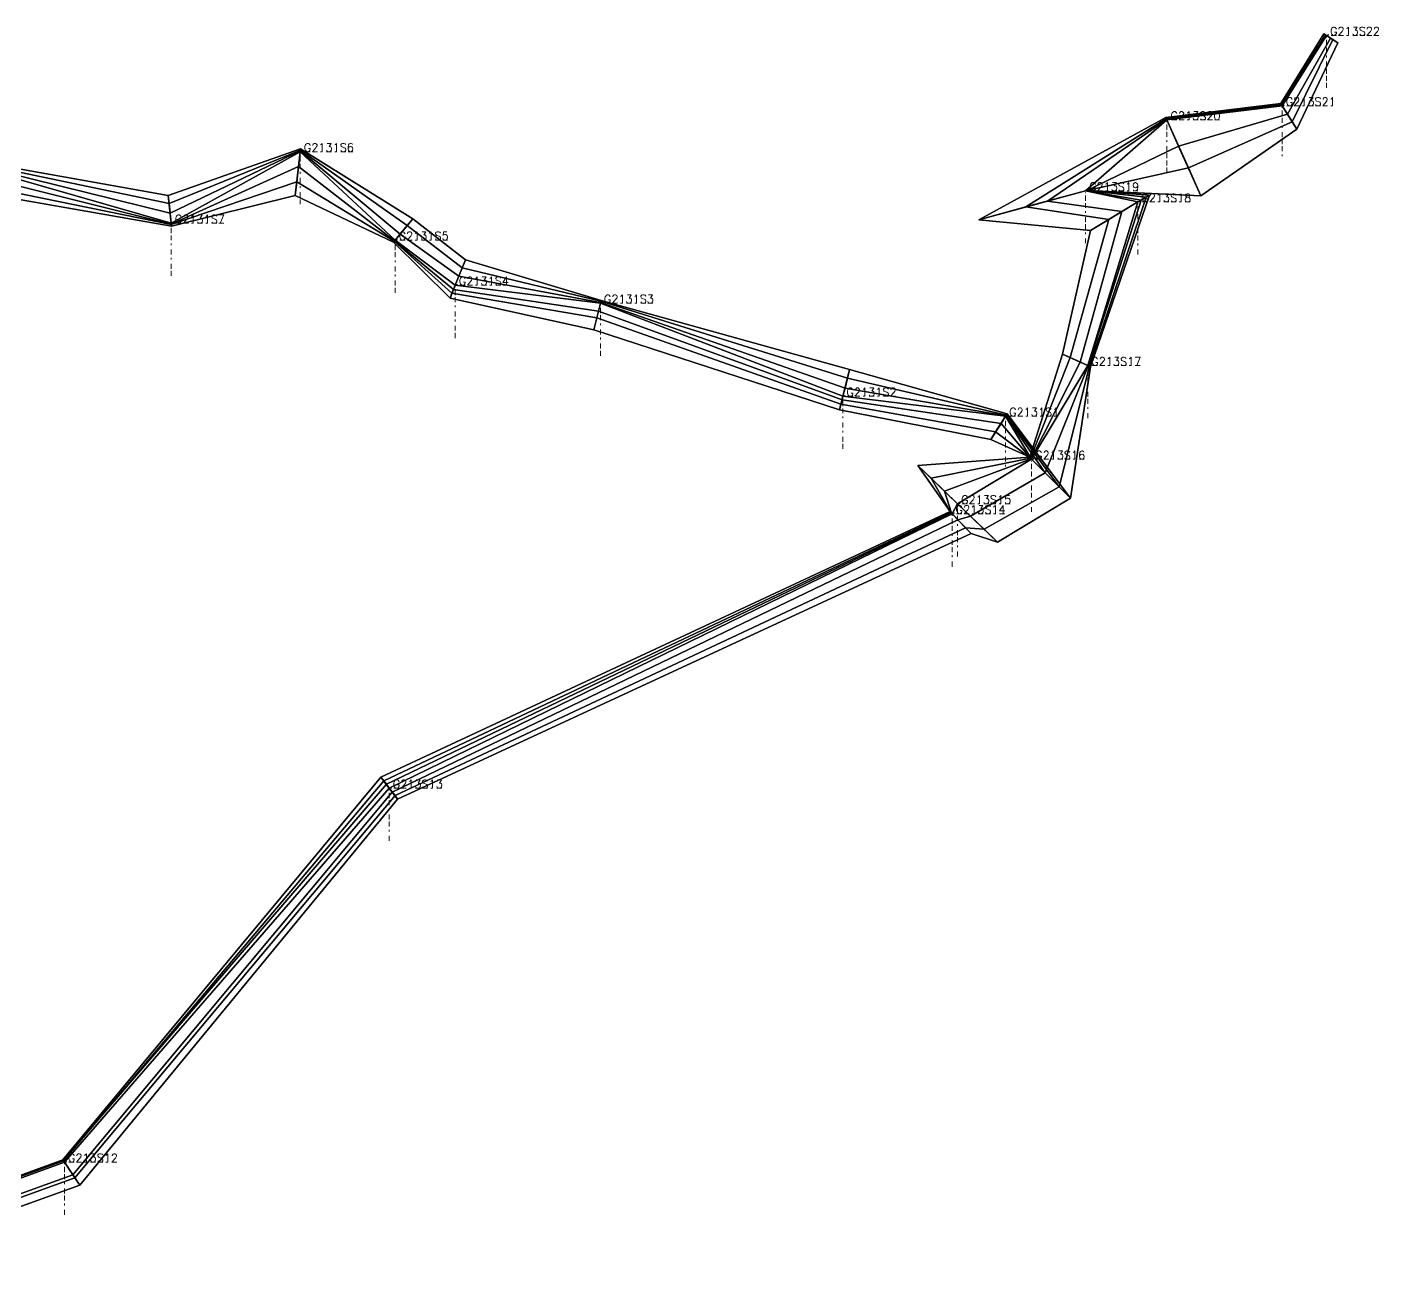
# Model space of a CAD drawing. Extents: x 34233638 to 35010029, y 7400000 to 8016345.
# Drawn here: x 34709412 to 34714305, y 7530140 to 7534612 of the extents above; entities that cross this region are included whole.
import ezdxf

# ---------------------------------------------------------------- set-up
doc = ezdxf.new("R2010")
doc.units = 0
doc.header["$LTSCALE"] = 6
doc.header["$MEASUREMENT"] = 0
for name, color, linetype in [('T-3DF1', 245, 'CONTINUOUS'), ('T-3DF2', 243, 'CONTINUOUS'), ('T-3DF3', 241, 'CONTINUOUS'), ('T-3DF4', 243, 'CONTINUOUS'), ('T-3DF5', 245, 'CONTINUOUS'), ('T-3DF6', 247, 'CONTINUOUS'), ('T-3DF7', 249, 'CONTINUOUS'), ('T-3DF8', 247, 'CONTINUOUS'), ('V-FIL', 41, 'CONTINUOUS'), ('V-PROFIL-C', 65, 'CONTINUOUS'), ('V-PROFIL-P', 65, 'CONTINUOUS'), ('V-STATION', 7, 'CONTINUOUS'), ('V-STATION-C1', 7, 'CONTINUOUS'), ('V-STATION-C2', 7, 'CONTINUOUS'), ('X-CONTOUR', 7, 'CONTINUOUS')]:
    doc.layers.add(name, color=color, linetype=linetype)
doc.styles.add('SIMPLEX', font='simplex')

msp = doc.modelspace()

# ---------------------------------------------------------------- linework, layer by layer
at = {"layer": 'T-3DF1'}
for points in [[(34713950, 7534335, -46122), (34713952, 7534331, -46017), (34714112, 7534584, -45943), (34714106, 7534587, -46148)], [(34713534, 7534285, -46017), (34713536, 7534281, -45962), (34713952, 7534331, -46017), (34713950, 7534335, -46122)], [(34712857, 7533915, -45818), (34713027, 7533961, -45790), (34713536, 7534281, -45962), (34713534, 7534285, -46017)], [(34709935, 7533892, -45428), (34709934, 7533897, -45374), (34709111, 7534065, -45507), (34709107, 7534036, -45577)], [(34710382, 7534003, -45666), (34710388, 7534052, -45597), (34709934, 7533897, -45374), (34709935, 7533892, -45428)], [(34710738, 7533834, -45575), (34710741, 7533837, -45470), (34710388, 7534052, -45597), (34710382, 7534003, -45666)], [(34713261, 7533876, -45780), (34713328, 7533916, -45750), (34713027, 7533961, -45790), (34712857, 7533915, -45818)], [(34713160, 7533428, -45726), (34713187, 7533416, -45655), (34713328, 7533916, -45750), (34713261, 7533876, -45780)], [(34710943, 7533631, -45459), (34710950, 7533649, -45338), (34710741, 7533837, -45470), (34710738, 7533834, -45575)], [(34711463, 7533516, -45543), (34711474, 7533560, -45538), (34710950, 7533649, -45338), (34710943, 7533631, -45459)], [(34712353, 7533227, -45626), (34712358, 7533247, -45504), (34711474, 7533560, -45538), (34711463, 7533516, -45543)], [(34713041, 7533056, -45726), (34713044, 7533052, -45621), (34713187, 7533416, -45655), (34713160, 7533428, -45726)], [(34712900, 7533120, -45574), (34712917, 7533147, -45440), (34712358, 7533247, -45504), (34712353, 7533227, -45626)], [(34713041, 7533056, -45726), (34713044, 7533052, -45621), (34712917, 7533147, -45440), (34712900, 7533120, -45574)], [(34712636, 7533026, -45699), (34712684, 7532980, -45631), (34713044, 7533052, -45621), (34713041, 7533056, -45726)], [(34712753, 7532859, -45691), (34712756, 7532855, -45636), (34712684, 7532980, -45631), (34712636, 7533026, -45699)], [(34710693, 7531898, -45809), (34710703, 7531885, -45743), (34712756, 7532855, -45636), (34712753, 7532859, -45691)], [(34709541, 7530513, -45809), (34709544, 7530509, -45705), (34710703, 7531885, -45743), (34710693, 7531898, -45809)], [(34708752, 7530225, -45736), (34708754, 7530222, -45631), (34709544, 7530509, -45705), (34709541, 7530513, -45809)]]:
    msp.add_3dface(points, dxfattribs=at)
at = {"layer": 'T-3DF2'}
for points in [[(34713952, 7534331, -46017), (34713955, 7534327, -45922), (34714115, 7534582, -45748), (34714112, 7534584, -45943)], [(34713536, 7534281, -45962), (34713538, 7534276, -45917), (34713955, 7534327, -45922), (34713952, 7534331, -46017)], [(34713027, 7533961, -45790), (34713243, 7534019, -45768), (34713538, 7534276, -45917), (34713536, 7534281, -45962)], [(34709934, 7533897, -45374), (34709934, 7533902, -45328), (34709122, 7534135, -45477), (34709111, 7534065, -45507)], [(34710388, 7534052, -45597), (34710401, 7534161, -45566), (34709934, 7533902, -45328), (34709934, 7533897, -45374)], [(34710741, 7533837, -45470), (34710744, 7533841, -45375), (34710401, 7534161, -45566), (34710388, 7534052, -45597)], [(34713328, 7533916, -45750), (34713432, 7533979, -45730), (34713243, 7534019, -45768), (34713027, 7533961, -45790)], [(34713187, 7533416, -45655), (34713251, 7533387, -45626), (34713432, 7533979, -45730), (34713328, 7533916, -45750)], [(34710950, 7533649, -45338), (34710962, 7533678, -45259), (34710744, 7533841, -45375), (34710741, 7533837, -45470)], [(34711474, 7533560, -45538), (34711487, 7533613, -45533), (34710962, 7533678, -45259), (34710950, 7533649, -45338)], [(34712358, 7533247, -45504), (34712365, 7533276, -45426), (34711487, 7533613, -45533), (34711474, 7533560, -45538)], [(34713044, 7533052, -45621), (34713048, 7533048, -45526), (34713251, 7533387, -45626), (34713187, 7533416, -45655)], [(34712917, 7533147, -45440), (34712954, 7533204, -45374), (34712365, 7533276, -45426), (34712358, 7533247, -45504)], [(34713044, 7533052, -45621), (34713048, 7533048, -45526), (34712954, 7533204, -45374), (34712917, 7533147, -45440)], [(34712684, 7532980, -45631), (34712780, 7532887, -45599), (34713048, 7533048, -45526), (34713044, 7533052, -45621)], [(34712756, 7532855, -45636), (34712760, 7532851, -45591), (34712780, 7532887, -45599), (34712684, 7532980, -45631)], [(34710703, 7531885, -45743), (34710723, 7531858, -45709), (34712760, 7532851, -45591), (34712756, 7532855, -45636)], [(34709544, 7530509, -45705), (34709547, 7530505, -45609), (34710723, 7531858, -45709), (34710703, 7531885, -45743)], [(34708754, 7530222, -45631), (34708758, 7530218, -45536), (34709547, 7530505, -45609), (34709544, 7530509, -45705)]]:
    msp.add_3dface(points, dxfattribs=at)
at = {"layer": 'T-3DF3'}
for points in [[(34713955, 7534327, -45922), (34713991, 7534269, -45988), (34714138, 7534567, -45925), (34714115, 7534582, -45748)], [(34713538, 7534276, -45917), (34713616, 7534102, -45955), (34713991, 7534269, -45988), (34713955, 7534327, -45922)], [(34713243, 7534019, -45768), (34713249, 7534020, -45788), (34713616, 7534102, -45955), (34713538, 7534276, -45917)], [(34709934, 7533902, -45328), (34709926, 7533973, -45358), (34709123, 7534141, -45523), (34709122, 7534135, -45477)], [(34710401, 7534161, -45566), (34710402, 7534167, -45612), (34709926, 7533973, -45358), (34709934, 7533902, -45328)], [(34710744, 7533841, -45375), (34710788, 7533894, -45441), (34710402, 7534167, -45612), (34710401, 7534161, -45566)], [(34713432, 7533979, -45730), (34713463, 7533997, -45745), (34713249, 7534020, -45788), (34713243, 7534019, -45768)], [(34713251, 7533387, -45626), (34713257, 7533385, -45671), (34713463, 7533997, -45745), (34713432, 7533979, -45730)], [(34710962, 7533678, -45259), (34710987, 7533741, -45326), (34710788, 7533894, -45441), (34710744, 7533841, -45375)], [(34711487, 7533613, -45533), (34711489, 7533620, -45536), (34710987, 7533741, -45326), (34710962, 7533678, -45259)], [(34712365, 7533276, -45426), (34712382, 7533342, -45492), (34711489, 7533620, -45536), (34711487, 7533613, -45533)], [(34713048, 7533048, -45526), (34713148, 7532948, -45585), (34713257, 7533385, -45671), (34713251, 7533387, -45626)], [(34712954, 7533204, -45374), (34712957, 7533208, -45469), (34712382, 7533342, -45492), (34712365, 7533276, -45426)], [(34713048, 7533048, -45526), (34713148, 7532948, -45585), (34712957, 7533208, -45469), (34712954, 7533204, -45374)], [(34712780, 7532887, -45599), (34712876, 7532795, -45631), (34713148, 7532948, -45585), (34713048, 7533048, -45526)], [(34712760, 7532851, -45591), (34712809, 7532800, -45620), (34712876, 7532795, -45631), (34712780, 7532887, -45599)], [(34710723, 7531858, -45709), (34710744, 7531831, -45743), (34712809, 7532800, -45620), (34712760, 7532851, -45591)], [(34709547, 7530505, -45609), (34709585, 7530448, -45676), (34710744, 7531831, -45743), (34710723, 7531858, -45709)], [(34708758, 7530218, -45536), (34708801, 7530165, -45602), (34709585, 7530448, -45676), (34709547, 7530505, -45609)]]:
    msp.add_3dface(points, dxfattribs=at)
at = {"layer": 'T-3DF4'}
for points in [[(34713991, 7534269, -45988), (34714008, 7534242, -46122), (34714157, 7534555, -46148), (34714138, 7534567, -45925)], [(34713616, 7534102, -45955), (34713660, 7534001, -46017), (34714008, 7534242, -46122), (34713991, 7534269, -45988)], [(34709926, 7533973, -45358), (34709923, 7534002, -45428), (34709124, 7534145, -45577), (34709123, 7534141, -45523)], [(34710402, 7534167, -45612), (34710402, 7534171, -45666), (34709923, 7534002, -45428), (34709926, 7533973, -45358)], [(34710788, 7533894, -45441), (34710808, 7533918, -45575), (34710402, 7534171, -45666), (34710402, 7534167, -45612)], [(34713249, 7534020, -45788), (34713253, 7534021, -45818), (34713660, 7534001, -46017), (34713616, 7534102, -45955)], [(34713463, 7533997, -45745), (34713475, 7534004, -45780), (34713253, 7534021, -45818), (34713249, 7534020, -45788)], [(34713257, 7533385, -45671), (34713261, 7533383, -45726), (34713475, 7534004, -45780), (34713463, 7533997, -45745)], [(34710987, 7533741, -45326), (34710999, 7533770, -45459), (34710808, 7533918, -45575), (34710788, 7533894, -45441)], [(34711489, 7533620, -45536), (34711490, 7533623, -45543), (34710999, 7533770, -45459), (34710987, 7533741, -45326)], [(34712382, 7533342, -45492), (34712389, 7533373, -45626), (34711490, 7533623, -45543), (34711489, 7533620, -45536)], [(34712957, 7533208, -45469), (34712960, 7533212, -45574), (34712389, 7533373, -45626), (34712382, 7533342, -45492)], [(34713148, 7532948, -45585), (34713189, 7532907, -45726), (34713261, 7533383, -45726), (34713257, 7533385, -45671)], [(34713148, 7532948, -45585), (34713189, 7532907, -45726), (34712960, 7533212, -45574), (34712957, 7533208, -45469)], [(34712876, 7532795, -45631), (34712924, 7532748, -45699), (34713189, 7532907, -45726), (34713148, 7532948, -45585)], [(34710744, 7531831, -45743), (34710753, 7531818, -45809), (34712829, 7532779, -45691), (34712809, 7532800, -45620)], [(34712809, 7532800, -45620), (34712829, 7532779, -45691), (34712924, 7532748, -45699), (34712876, 7532795, -45631)], [(34709585, 7530448, -45676), (34709603, 7530422, -45809), (34710753, 7531818, -45809), (34710744, 7531831, -45743)], [(34708801, 7530165, -45602), (34708821, 7530140, -45736), (34709603, 7530422, -45809), (34709585, 7530448, -45676)]]:
    msp.add_3dface(points, dxfattribs=at)
at = {"layer": 'T-3DF5'}
for points in [[(34714008, 7534242, -46122), (34713974, 7534297, -46157), (34714130, 7534572, -46166), (34714157, 7534555, -46148)], [(34713660, 7534001, -46017), (34713580, 7534181, -46087), (34713974, 7534297, -46157), (34714008, 7534242, -46122)], [(34709923, 7534002, -45428), (34709930, 7533938, -45464), (34709123, 7534138, -45592), (34709124, 7534145, -45577)], [(34710402, 7534171, -45666), (34710401, 7534164, -45694), (34709930, 7533938, -45464), (34709923, 7534002, -45428)], [(34710808, 7533918, -45575), (34710762, 7533863, -45578), (34710401, 7534164, -45694), (34710402, 7534171, -45666)], [(34713253, 7534021, -45818), (34713245, 7534019, -45921), (34713580, 7534181, -46087), (34713660, 7534001, -46017)], [(34713475, 7534004, -45780), (34713444, 7533986, -45892), (34713245, 7534019, -45921), (34713253, 7534021, -45818)], [(34713261, 7533383, -45726), (34713253, 7533386, -45829), (34713444, 7533986, -45892), (34713475, 7534004, -45780)], [(34710999, 7533770, -45459), (34710975, 7533710, -45495), (34710762, 7533863, -45578), (34710808, 7533918, -45575)], [(34711490, 7533623, -45543), (34711488, 7533615, -45646), (34710975, 7533710, -45495), (34710999, 7533770, -45459)], [(34712389, 7533373, -45626), (34712373, 7533305, -45747), (34711488, 7533615, -45646), (34711490, 7533623, -45543)], [(34712960, 7533212, -45574), (34712955, 7533205, -45677), (34712373, 7533305, -45747), (34712389, 7533373, -45626)], [(34713189, 7532907, -45726), (34713097, 7532999, -45830), (34713253, 7533386, -45829), (34713261, 7533383, -45726)], [(34713189, 7532907, -45726), (34713097, 7532999, -45830), (34712955, 7533205, -45677), (34712960, 7533212, -45574)], [(34712924, 7532748, -45699), (34712827, 7532842, -45861), (34713097, 7532999, -45830), (34713189, 7532907, -45726)], [(34710753, 7531818, -45809), (34710734, 7531844, -45843), (34712781, 7532829, -45786), (34712829, 7532779, -45691)], [(34712829, 7532779, -45691), (34712781, 7532829, -45786), (34712827, 7532842, -45861), (34712924, 7532748, -45699)], [(34709603, 7530422, -45809), (34709578, 7530459, -45815), (34710734, 7531844, -45843), (34710753, 7531818, -45809)], [(34708821, 7530140, -45736), (34708792, 7530175, -45742), (34709578, 7530459, -45815), (34709603, 7530422, -45809)]]:
    msp.add_3dface(points, dxfattribs=at)
at = {"layer": 'T-3DF6'}
for points in [[(34713974, 7534297, -46157), (34713955, 7534327, -46222), (34714115, 7534582, -46198), (34714130, 7534572, -46166)], [(34713580, 7534181, -46087), (34713538, 7534276, -46217), (34713955, 7534327, -46222), (34713974, 7534297, -46157)], [(34713245, 7534019, -45921), (34713243, 7534019, -46218), (34713538, 7534276, -46217), (34713580, 7534181, -46087)], [(34709930, 7533938, -45464), (34709934, 7533902, -45528), (34709122, 7534135, -45627), (34709123, 7534138, -45592)], [(34710401, 7534164, -45694), (34710401, 7534161, -45766), (34709934, 7533902, -45528), (34709930, 7533938, -45464)], [(34710762, 7533863, -45578), (34710744, 7533841, -45585), (34710401, 7534161, -45766), (34710401, 7534164, -45694)], [(34713444, 7533986, -45892), (34713432, 7533979, -46180), (34713243, 7534019, -46218), (34713245, 7534019, -45921)], [(34713253, 7533386, -45829), (34713251, 7533387, -46126), (34713432, 7533979, -46180), (34713444, 7533986, -45892)], [(34710975, 7533710, -45495), (34710962, 7533678, -45559), (34710744, 7533841, -45585), (34710762, 7533863, -45578)], [(34711488, 7533615, -45646), (34711487, 7533613, -45943), (34710962, 7533678, -45559), (34710975, 7533710, -45495)], [(34712373, 7533305, -45747), (34712365, 7533276, -46026), (34711487, 7533613, -45943), (34711488, 7533615, -45646)], [(34713097, 7532999, -45830), (34713048, 7533048, -46026), (34713251, 7533387, -46126), (34713253, 7533386, -45829)], [(34712955, 7533205, -45677), (34712954, 7533204, -45974), (34712365, 7533276, -46026), (34712373, 7533305, -45747)], [(34713097, 7532999, -45830), (34713048, 7533048, -46026), (34712954, 7533204, -45974), (34712955, 7533205, -45677)], [(34712827, 7532842, -45861), (34712780, 7532887, -46199), (34713048, 7533048, -46026), (34713097, 7532999, -45830)], [(34712781, 7532829, -45786), (34712760, 7532851, -45991), (34712780, 7532887, -46199), (34712827, 7532842, -45861)], [(34710734, 7531844, -45843), (34710723, 7531858, -45909), (34712760, 7532851, -45991), (34712781, 7532829, -45786)], [(34709578, 7530459, -45815), (34709547, 7530505, -45819), (34710723, 7531858, -45909), (34710734, 7531844, -45843)], [(34708792, 7530175, -45742), (34708758, 7530218, -45746), (34709547, 7530505, -45819), (34709578, 7530459, -45815)]]:
    msp.add_3dface(points, dxfattribs=at)
at = {"layer": 'T-3DF7'}
for points in [[(34713955, 7534327, -46222), (34713954, 7534329, -46150), (34714112, 7534583, -46163), (34714115, 7534582, -46198)], [(34713538, 7534276, -46217), (34713537, 7534278, -46070), (34713954, 7534329, -46150), (34713955, 7534327, -46222)], [(34713243, 7534019, -46218), (34713106, 7533982, -45959), (34713537, 7534278, -46070), (34713538, 7534276, -46217)], [(34709934, 7533902, -45528), (34709934, 7533899, -45456), (34709117, 7534102, -45594), (34709122, 7534135, -45627)], [(34710401, 7534161, -45766), (34710394, 7534107, -45701), (34709934, 7533899, -45456), (34709934, 7533902, -45528)], [(34710744, 7533841, -45585), (34710742, 7533839, -45579), (34710394, 7534107, -45701), (34710401, 7534161, -45766)], [(34713432, 7533979, -46180), (34713374, 7533944, -45914), (34713106, 7533982, -45959), (34713243, 7534019, -46218)], [(34713251, 7533387, -46126), (34713224, 7533399, -45847), (34713374, 7533944, -45914), (34713432, 7533979, -46180)], [(34710962, 7533678, -45559), (34710955, 7533662, -45493), (34710742, 7533839, -45579), (34710744, 7533841, -45585)], [(34711487, 7533613, -45943), (34711480, 7533584, -45665), (34710955, 7533662, -45493), (34710962, 7533678, -45559)], [(34712365, 7533276, -46026), (34712362, 7533263, -45738), (34711480, 7533584, -45665), (34711487, 7533613, -45943)], [(34713048, 7533048, -46026), (34713046, 7533050, -45804), (34713224, 7533399, -45847), (34713251, 7533387, -46126)], [(34712954, 7533204, -45974), (34712938, 7533178, -45695), (34712362, 7533263, -45738), (34712365, 7533276, -46026)], [(34713048, 7533048, -46026), (34713046, 7533050, -45804), (34712938, 7533178, -45695), (34712954, 7533204, -45974)], [(34712780, 7532887, -46199), (34712733, 7532933, -45861), (34713046, 7533050, -45804), (34713048, 7533048, -46026)], [(34712760, 7532851, -45991), (34712758, 7532853, -45769), (34712733, 7532933, -45861), (34712780, 7532887, -46199)], [(34710723, 7531858, -45909), (34710713, 7531872, -45843), (34712758, 7532853, -45769), (34712760, 7532851, -45991)], [(34709547, 7530505, -45819), (34709543, 7530511, -45817), (34710713, 7531872, -45843), (34710723, 7531858, -45909)], [(34708758, 7530218, -45746), (34708753, 7530223, -45743), (34709543, 7530511, -45817), (34709547, 7530505, -45819)]]:
    msp.add_3dface(points, dxfattribs=at)
at = {"layer": 'T-3DF8'}
for points in [[(34713954, 7534329, -46150), (34713950, 7534335, -46122), (34714106, 7534587, -46148), (34714112, 7534583, -46163)], [(34713537, 7534278, -46070), (34713534, 7534285, -46017), (34713950, 7534335, -46122), (34713954, 7534329, -46150)], [(34713106, 7533982, -45959), (34712857, 7533915, -45818), (34713534, 7534285, -46017), (34713537, 7534278, -46070)], [(34709934, 7533899, -45456), (34709935, 7533892, -45428), (34709107, 7534036, -45577), (34709117, 7534102, -45594)], [(34710394, 7534107, -45701), (34710382, 7534003, -45666), (34709935, 7533892, -45428), (34709934, 7533899, -45456)], [(34710742, 7533839, -45579), (34710738, 7533834, -45575), (34710382, 7534003, -45666), (34710394, 7534107, -45701)], [(34713374, 7533944, -45914), (34713261, 7533876, -45780), (34712857, 7533915, -45818), (34713106, 7533982, -45959)], [(34713224, 7533399, -45847), (34713160, 7533428, -45726), (34713261, 7533876, -45780), (34713374, 7533944, -45914)], [(34710955, 7533662, -45493), (34710943, 7533631, -45459), (34710738, 7533834, -45575), (34710742, 7533839, -45579)], [(34711480, 7533584, -45665), (34711463, 7533516, -45543), (34710943, 7533631, -45459), (34710955, 7533662, -45493)], [(34712362, 7533263, -45738), (34712353, 7533227, -45626), (34711463, 7533516, -45543), (34711480, 7533584, -45665)], [(34713046, 7533050, -45804), (34713041, 7533056, -45726), (34713160, 7533428, -45726), (34713224, 7533399, -45847)], [(34712938, 7533178, -45695), (34712900, 7533120, -45574), (34712353, 7533227, -45626), (34712362, 7533263, -45738)], [(34713046, 7533050, -45804), (34713041, 7533056, -45726), (34712900, 7533120, -45574), (34712938, 7533178, -45695)], [(34712733, 7532933, -45861), (34712636, 7533026, -45699), (34713041, 7533056, -45726), (34713046, 7533050, -45804)], [(34712758, 7532853, -45769), (34712753, 7532859, -45691), (34712636, 7533026, -45699), (34712733, 7532933, -45861)], [(34710713, 7531872, -45843), (34710693, 7531898, -45809), (34712753, 7532859, -45691), (34712758, 7532853, -45769)], [(34709543, 7530511, -45817), (34709541, 7530513, -45809), (34710693, 7531898, -45809), (34710713, 7531872, -45843)], [(34708753, 7530223, -45743), (34708752, 7530225, -45736), (34709541, 7530513, -45809), (34709543, 7530511, -45817)]]:
    msp.add_3dface(points, dxfattribs=at)
at = {"layer": 'V-FIL'}
for points in [[(34713955, 7534327, -46122), (34714115, 7534582, -46148)], [(34713538, 7534276, -46017), (34713955, 7534327, -46122)], [(34713243, 7534019, -45818), (34713538, 7534276, -46017)], [(34709934, 7533902, -45428), (34709122, 7534135, -45577)], [(34710401, 7534161, -45666), (34709934, 7533902, -45428)], [(34710744, 7533841, -45575), (34710401, 7534161, -45666)], [(34713432, 7533979, -45780), (34713243, 7534019, -45818)], [(34713251, 7533387, -45726), (34713432, 7533979, -45780)], [(34710962, 7533678, -45459), (34710744, 7533841, -45575)], [(34711487, 7533613, -45543), (34710962, 7533678, -45459)], [(34712365, 7533276, -45626), (34711487, 7533613, -45543)], [(34713048, 7533048, -45726), (34713251, 7533387, -45726)], [(34712954, 7533204, -45574), (34712365, 7533276, -45626)], [(34713048, 7533048, -45726), (34712954, 7533204, -45574)], [(34712780, 7532887, -45699), (34713048, 7533048, -45726)], [(34712760, 7532851, -45691), (34712780, 7532887, -45699)], [(34710723, 7531858, -45809), (34712760, 7532851, -45691)], [(34709547, 7530505, -45809), (34710723, 7531858, -45809)], [(34708758, 7530218, -45736), (34709547, 7530505, -45809)]]:
    msp.add_polyline3d(points, dxfattribs=at)
at = {"layer": 'V-PROFIL-C'}
for points in [[(34714115, 7534582, -46148), (34714115, 7534582, -45748)], [(34714115, 7534582, -46148), (34714115, 7534582, -46198)], [(34713955, 7534327, -46122), (34713955, 7534327, -45922)], [(34713955, 7534327, -46122), (34713955, 7534327, -46222)], [(34713538, 7534276, -46017), (34713538, 7534276, -45917)], [(34713538, 7534276, -46017), (34713538, 7534276, -46217)], [(34710401, 7534161, -45666), (34710401, 7534161, -45566)], [(34710401, 7534161, -45666), (34710401, 7534161, -45766)], [(34713243, 7534019, -45818), (34713243, 7534019, -45768)], [(34713243, 7534019, -45818), (34713243, 7534019, -46218)], [(34713432, 7533979, -45780), (34713432, 7533979, -45730)], [(34713432, 7533979, -45780), (34713432, 7533979, -46180)], [(34709934, 7533902, -45428), (34709934, 7533902, -45328)], [(34709934, 7533902, -45428), (34709934, 7533902, -45528)], [(34710744, 7533841, -45575), (34710744, 7533841, -45375)], [(34710744, 7533841, -45575), (34710744, 7533841, -45585)], [(34710962, 7533678, -45459), (34710962, 7533678, -45259)], [(34710962, 7533678, -45459), (34710962, 7533678, -45559)], [(34711487, 7533613, -45543), (34711487, 7533613, -45533)], [(34711487, 7533613, -45543), (34711487, 7533613, -45943)], [(34713251, 7533387, -45726), (34713251, 7533387, -45626)], [(34713251, 7533387, -45726), (34713251, 7533387, -46126)], [(34712365, 7533276, -45626), (34712365, 7533276, -45426)], [(34712365, 7533276, -45626), (34712365, 7533276, -46026)], [(34712954, 7533204, -45574), (34712954, 7533204, -45374)], [(34712954, 7533204, -45574), (34712954, 7533204, -45974)], [(34713048, 7533048, -45726), (34713048, 7533048, -45526)], [(34713048, 7533048, -45726), (34713048, 7533048, -46026)], [(34713048, 7533048, -45726), (34713048, 7533048, -45526)], [(34713048, 7533048, -45726), (34713048, 7533048, -46026)], [(34712780, 7532887, -45699), (34712780, 7532887, -45599)], [(34712780, 7532887, -45699), (34712780, 7532887, -46199)], [(34712760, 7532851, -45691), (34712760, 7532851, -45591)], [(34712760, 7532851, -45691), (34712760, 7532851, -45991)], [(34710723, 7531858, -45809), (34710723, 7531858, -45709)], [(34710723, 7531858, -45809), (34710723, 7531858, -45909)], [(34709547, 7530505, -45809), (34709547, 7530505, -45609)], [(34709547, 7530505, -45809), (34709547, 7530505, -45819)]]:
    msp.add_polyline3d(points, dxfattribs=at)
at = {"layer": 'V-PROFIL-P'}
for points in [[(34714115, 7534582, -46148), (34714106, 7534587, -46148)], [(34714115, 7534582, -46148), (34714157, 7534555, -46148)], [(34713955, 7534327, -46122), (34713950, 7534335, -46122)], [(34713538, 7534276, -46017), (34713534, 7534285, -46017)], [(34713955, 7534327, -46122), (34714008, 7534242, -46122)], [(34713538, 7534276, -46017), (34713660, 7534001, -46017)], [(34710401, 7534161, -45666), (34710382, 7534003, -45666)], [(34710401, 7534161, -45666), (34710402, 7534171, -45666)], [(34709934, 7533902, -45428), (34709923, 7534002, -45428)], [(34713243, 7534019, -45818), (34712857, 7533915, -45818)], [(34713243, 7534019, -45818), (34713253, 7534021, -45818)], [(34713432, 7533979, -45780), (34713475, 7534004, -45780)], [(34713432, 7533979, -45780), (34713261, 7533876, -45780)], [(34709934, 7533902, -45428), (34709935, 7533892, -45428)], [(34710744, 7533841, -45575), (34710808, 7533918, -45575)], [(34710744, 7533841, -45575), (34710738, 7533834, -45575)], [(34710962, 7533678, -45459), (34710999, 7533770, -45459)], [(34710962, 7533678, -45459), (34710943, 7533631, -45459)], [(34711487, 7533613, -45543), (34711463, 7533516, -45543)], [(34711487, 7533613, -45543), (34711490, 7533623, -45543)], [(34713251, 7533387, -45726), (34713160, 7533428, -45726)], [(34712365, 7533276, -45626), (34712389, 7533373, -45626)], [(34713251, 7533387, -45726), (34713261, 7533383, -45726)], [(34712365, 7533276, -45626), (34712353, 7533227, -45626)], [(34712954, 7533204, -45574), (34712960, 7533212, -45574)], [(34712954, 7533204, -45574), (34712900, 7533120, -45574)], [(34712780, 7532887, -45699), (34712636, 7533026, -45699)], [(34713048, 7533048, -45726), (34713041, 7533056, -45726)], [(34713048, 7533048, -45726), (34713041, 7533056, -45726)], [(34713048, 7533048, -45726), (34713189, 7532907, -45726)], [(34713048, 7533048, -45726), (34713189, 7532907, -45726)], [(34712780, 7532887, -45699), (34712924, 7532748, -45699)], [(34712760, 7532851, -45691), (34712753, 7532859, -45691)], [(34712760, 7532851, -45691), (34712829, 7532779, -45691)], [(34710723, 7531858, -45809), (34710693, 7531898, -45809)], [(34710723, 7531858, -45809), (34710753, 7531818, -45809)], [(34709547, 7530505, -45809), (34709541, 7530513, -45809)], [(34709547, 7530505, -45809), (34709603, 7530422, -45809)]]:
    msp.add_polyline3d(points, dxfattribs=at)
at = {"layer": 'X-CONTOUR'}
for p, q in [((34713950, 7534335, -100000), (34714106, 7534587, -100000)), ((34714008, 7534242, -100000), (34714157, 7534555, -100000)), ((34713534, 7534285, -100000), (34713950, 7534335, -100000)), ((34712857, 7533915, -100000), (34713534, 7534285, -100000)), ((34713660, 7534001, -100000), (34714008, 7534242, -100000)), ((34709923, 7534002, -100000), (34709124, 7534145, -100000)), ((34710402, 7534171, -100000), (34709923, 7534002, -100000)), ((34710808, 7533918, -100000), (34710402, 7534171, -100000)), ((34709935, 7533892, -100000), (34709107, 7534036, -100000)), ((34710382, 7534003, -100000), (34709935, 7533892, -100000)), ((34710738, 7533834, -100000), (34710382, 7534003, -100000)), ((34713475, 7534004, -100000), (34713253, 7534021, -100000)), ((34713253, 7534021, -100000), (34713660, 7534001, -100000)), ((34713261, 7533383, -100000), (34713475, 7534004, -100000)), ((34710999, 7533770, -100000), (34710808, 7533918, -100000)), ((34713261, 7533876, -100000), (34712857, 7533915, -100000)), ((34713160, 7533428, -100000), (34713261, 7533876, -100000)), ((34710943, 7533631, -100000), (34710738, 7533834, -100000)), ((34711490, 7533623, -100000), (34710999, 7533770, -100000)), ((34711463, 7533516, -100000), (34710943, 7533631, -100000)), ((34712389, 7533373, -100000), (34711490, 7533623, -100000)), ((34712353, 7533227, -100000), (34711463, 7533516, -100000)), ((34713041, 7533056, -100000), (34713160, 7533428, -100000)), ((34712960, 7533212, -100000), (34712389, 7533373, -100000)), ((34713189, 7532907, -100000), (34713261, 7533383, -100000)), ((34712900, 7533120, -100000), (34712353, 7533227, -100000)), ((34713189, 7532907, -100000), (34712960, 7533212, -100000)), ((34713041, 7533056, -100000), (34712900, 7533120, -100000)), ((34712636, 7533026, -100000), (34713041, 7533056, -100000)), ((34712753, 7532859, -100000), (34712636, 7533026, -100000)), ((34712924, 7532748, -100000), (34713189, 7532907, -100000)), ((34710693, 7531898, -100000), (34712753, 7532859, -100000)), ((34710753, 7531818, -100000), (34712829, 7532779, -100000)), ((34712829, 7532779, -100000), (34712924, 7532748, -100000)), ((34709541, 7530513, -100000), (34710693, 7531898, -100000)), ((34709603, 7530422, -100000), (34710753, 7531818, -100000)), ((34708752, 7530225, -100000), (34709541, 7530513, -100000)), ((34708821, 7530140, -100000), (34709603, 7530422, -100000))]:
    msp.add_line(p, q, dxfattribs=at)

# ---------------------------------------------------------------- texts
at = {"layer": 'V-STATION', "style": 'SIMPLEX'}
for s, p in [('.G213S22', (34714115, 7534582, -46148)), ('.G213S21', (34713955, 7534327, -46122)), ('.G213S20', (34713538, 7534276, -46017)), ('.G2131S6', (34710401, 7534161, -45666)), ('.G213S19', (34713243, 7534019, -45818)), ('.G213S18', (34713432, 7533979, -45780)), ('.G2131S7', (34709934, 7533902, -45428)), ('.G2131S5', (34710744, 7533841, -45575)), ('.G2131S4', (34710962, 7533678, -45459)), ('.G2131S3', (34711487, 7533613, -45543)), ('.G213S17', (34713251, 7533387, -45726)), ('.G2131S2', (34712365, 7533276, -45626)), ('.G2131S1', (34712954, 7533204, -45574)), ('.G213S16', (34713048, 7533048, -45726)), ('.G213S15', (34712780, 7532887, -45699)), ('.G213S14', (34712760, 7532851, -45691)), ('.G213S13', (34710723, 7531858, -45809)), ('.G213S12', (34709547, 7530505, -45809))]:
    msp.add_text(s, height=30, dxfattribs=at).set_placement(p)
at = {"layer": 'V-STATION-C1', "extrusion": (5.32184e-17, -1, 2.66092e-16), "style": 'SIMPLEX'}
for s, p in [('.G213S22', (34714115, -46148, -7534582)), ('.G213S21', (34713955, -46122, -7534327)), ('.G213S20', (34713538, -46017, -7534276)), ('.G2131S6', (34710401, -45666, -7534161)), ('.G213S19', (34713243, -45818, -7534019)), ('.G213S18', (34713432, -45780, -7533979)), ('.G2131S7', (34709934, -45428, -7533902)), ('.G2131S5', (34710744, -45575, -7533841)), ('.G2131S4', (34710962, -45459, -7533678)), ('.G2131S3', (34711487, -45543, -7533613)), ('.G213S17', (34713251, -45726, -7533387)), ('.G2131S2', (34712365, -45626, -7533276)), ('.G2131S1', (34712954, -45574, -7533204)), ('.G213S16', (34713048, -45726, -7533048)), ('.G213S15', (34712780, -45699, -7532887)), ('.G213S14', (34712760, -45691, -7532851)), ('.G213S13', (34710723, -45809, -7531858)), ('.G213S12', (34709547, -45809, -7530505))]:
    msp.add_text(s, height=30, dxfattribs=at).set_placement(p)
at = {"layer": 'V-STATION-C2', "extrusion": (-1, -3.87043e-15, 7.74086e-15), "style": 'SIMPLEX'}
for s, p in [('.G213S22', (-7534582, -46148, -34714115)), ('.G213S21', (-7534327, -46122, -34713955)), ('.G213S20', (-7534276, -46017, -34713538)), ('.G2131S6', (-7534161, -45666, -34710401)), ('.G213S19', (-7534019, -45818, -34713243)), ('.G213S18', (-7533979, -45780, -34713432)), ('.G2131S7', (-7533902, -45428, -34709934)), ('.G2131S5', (-7533841, -45575, -34710744)), ('.G2131S4', (-7533678, -45459, -34710962)), ('.G2131S3', (-7533613, -45543, -34711487)), ('.G213S17', (-7533387, -45726, -34713251)), ('.G2131S2', (-7533276, -45626, -34712365)), ('.G2131S1', (-7533204, -45574, -34712954)), ('.G213S16', (-7533048, -45726, -34713048)), ('.G213S15', (-7532887, -45699, -34712780)), ('.G213S14', (-7532851, -45691, -34712760)), ('.G213S13', (-7531858, -45809, -34710723)), ('.G213S12', (-7530505, -45809, -34709547))]:
    msp.add_text(s, height=30, dxfattribs=at).set_placement(p)

doc.saveas('drawing.dxf')
